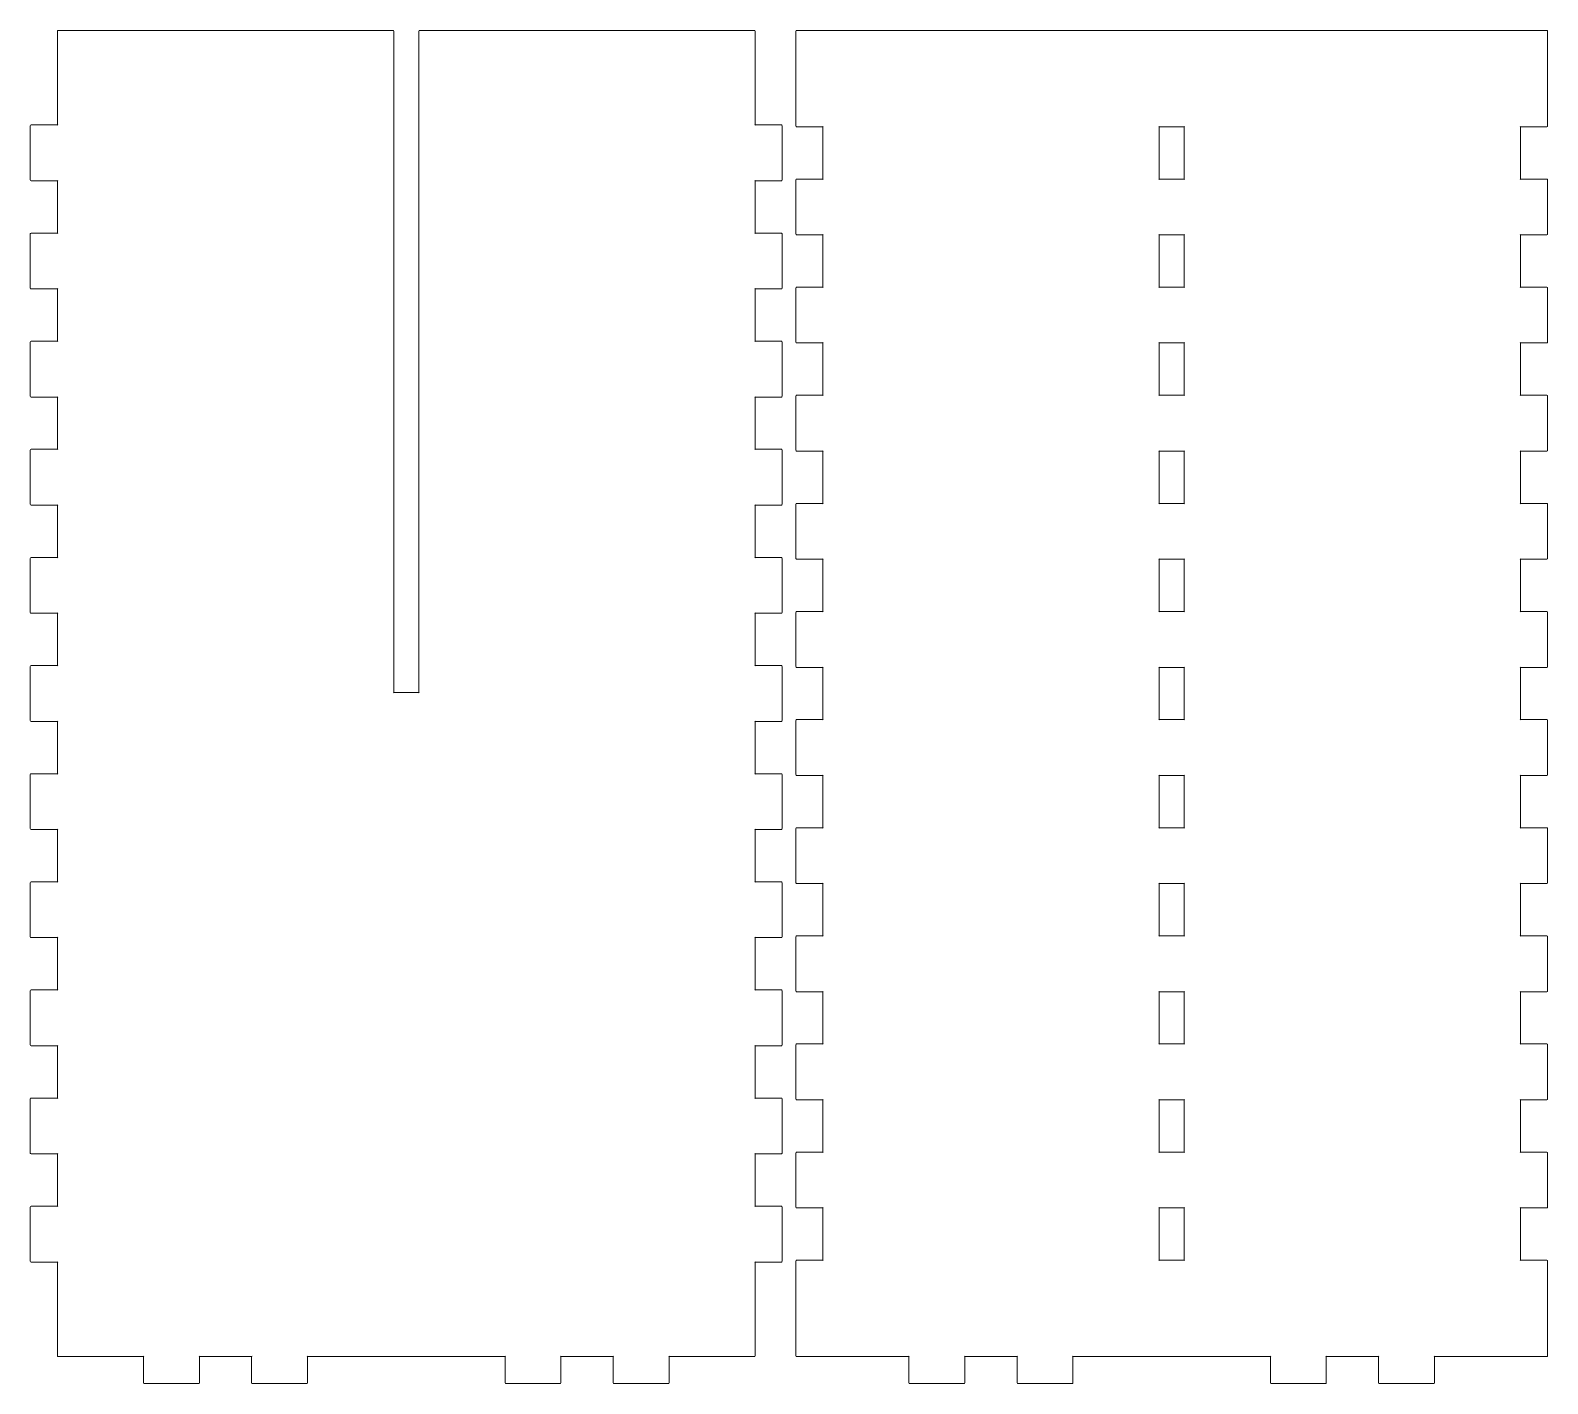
# Model space of a CAD drawing. Extents: x 28 to 2673, y 28 to 917.
# Drawn here: x 2195.6 to 2672.9, y 491.5 to 917.3 of the extents above; entities that cross this region are included whole.
import ezdxf

# ---------------------------------------------------------------- set-up
doc = ezdxf.new("R2010")
doc.units = 0
doc.header["$MEASUREMENT"] = 0
doc.layers.add('圖層 1', color=7, linetype='Continuous', lineweight=0)

# ---------------------------------------------------------------- blocks, each defined once
blk = doc.blocks.new('Block_2')
at = {"layer": '圖層 1', "color": 18, "lineweight": 20, "true_color": 0x000000}
blk.add_open_spline([(2445.17, 500.03), (2445.17, 500.03), (2471.99, 500.03), (2471.99, 500.03), (2472.27, 500.03), (2471.99, 500.31), (2471.99, 500.03), (2471.99, 500.03), (2471.99, 491.81), (2471.99, 491.81), (2471.99, 491.66), (2472.11, 491.53), (2472.27, 491.53), (2472.27, 491.53), (2489.28, 491.53), (2489.28, 491.53), (2489.44, 491.53), (2489.56, 491.66), (2489.56, 491.81), (2489.56, 491.81), (2489.56, 500.03), (2489.56, 500.03), (2489.56, 500.31), (2489.28, 500.03), (2489.56, 500.03), (2489.56, 500.03), (2506, 500.03), (2506, 500.03), (2506.29, 500.03), (2506.01, 500.31), (2506, 500.03), (2506, 500.03), (2506, 491.81), (2506, 491.81), (2506.01, 491.66), (2506.13, 491.53), (2506.29, 491.53), (2506.29, 491.53), (2523.3, 491.53), (2523.3, 491.53), (2523.45, 491.53), (2523.58, 491.66), (2523.58, 491.81), (2523.58, 491.81), (2523.58, 500.03), (2523.58, 500.03), (2523.58, 500.31), (2523.3, 500.03), (2523.58, 500.03), (2523.58, 500.03), (2550.4, 500.03), (2550.4, 500.03), (2550.4, 500.03), (2558.91, 500.03), (2558.91, 500.03), (2558.91, 500.03), (2585.73, 500.03), (2585.73, 500.03), (2586.01, 500.03), (2585.73, 500.31), (2585.73, 500.03), (2585.73, 500.03), (2585.73, 491.81), (2585.73, 491.81), (2585.73, 491.66), (2585.85, 491.53), (2586.01, 491.53), (2586.01, 491.53), (2603.02, 491.53), (2603.02, 491.53), (2603.18, 491.53), (2603.3, 491.66), (2603.3, 491.81), (2603.3, 491.81), (2603.3, 500.03), (2603.3, 500.03), (2603.3, 500.31), (2603.02, 500.03), (2603.3, 500.03), (2603.3, 500.03), (2619.75, 500.03), (2619.75, 500.03), (2620.03, 500.03), (2619.75, 500.31), (2619.75, 500.03), (2619.75, 500.03), (2619.75, 491.81), (2619.75, 491.81), (2619.75, 491.66), (2619.87, 491.53), (2620.03, 491.53), (2620.03, 491.53), (2637.04, 491.53), (2637.04, 491.53), (2637.19, 491.53), (2637.32, 491.66), (2637.32, 491.81), (2637.32, 491.81), (2637.32, 500.03), (2637.32, 500.03), (2637.32, 500.31), (2637.04, 500.03), (2637.32, 500.03), (2637.32, 500.03), (2664.14, 500.03), (2664.14, 500.03), (2664.14, 500.03), (2672.65, 500.03), (2672.65, 500.03), (2672.8, 500.03), (2672.93, 500.16), (2672.93, 500.31), (2672.93, 500.31), (2672.93, 530.08), (2672.93, 530.08), (2672.93, 530.23), (2672.8, 530.36), (2672.65, 530.36), (2672.65, 530.36), (2664.43, 530.36), (2664.43, 530.36), (2664.14, 530.36), (2664.43, 530.08), (2664.43, 530.36), (2664.43, 530.36), (2664.43, 546.8), (2664.43, 546.8), (2664.43, 547.09), (2664.14, 546.8), (2664.43, 546.8), (2664.43, 546.8), (2672.65, 546.8), (2672.65, 546.8), (2672.8, 546.8), (2672.93, 546.93), (2672.93, 547.09), (2672.93, 547.09), (2672.93, 564.09), (2672.93, 564.09), (2672.93, 564.25), (2672.8, 564.38), (2672.65, 564.38), (2672.65, 564.38), (2664.43, 564.38), (2664.43, 564.38), (2664.14, 564.38), (2664.43, 564.09), (2664.43, 564.38), (2664.43, 564.38), (2664.43, 580.82), (2664.43, 580.82), (2664.43, 581.1), (2664.14, 580.82), (2664.43, 580.82), (2664.43, 580.82), (2672.65, 580.82), (2672.65, 580.82), (2672.8, 580.82), (2672.93, 580.95), (2672.93, 581.1), (2672.93, 581.1), (2672.93, 598.11), (2672.93, 598.11), (2672.93, 598.27), (2672.8, 598.39), (2672.65, 598.39), (2672.65, 598.39), (2664.43, 598.39), (2664.43, 598.39), (2664.14, 598.39), (2664.43, 598.11), (2664.43, 598.39), (2664.43, 598.39), (2664.43, 614.83), (2664.43, 614.83), (2664.43, 615.12), (2664.14, 614.83), (2664.43, 614.83), (2664.43, 614.83), (2672.65, 614.83), (2672.65, 614.83), (2672.8, 614.83), (2672.93, 614.96), (2672.93, 615.12), (2672.93, 615.12), (2672.93, 632.13), (2672.93, 632.13), (2672.93, 632.28), (2672.8, 632.41), (2672.65, 632.41), (2672.65, 632.41), (2664.43, 632.41), (2664.43, 632.41), (2664.14, 632.41), (2664.43, 632.13), (2664.43, 632.41), (2664.43, 632.41), (2664.43, 648.85), (2664.43, 648.85), (2664.43, 649.13), (2664.14, 648.85), (2664.43, 648.85), (2664.43, 648.85), (2672.65, 648.85), (2672.65, 648.85), (2672.8, 648.85), (2672.93, 648.98), (2672.93, 649.13), (2672.93, 649.13), (2672.93, 666.14), (2672.93, 666.14), (2672.93, 666.3), (2672.8, 666.43), (2672.65, 666.43), (2672.65, 666.43), (2664.43, 666.43), (2664.43, 666.43), (2664.14, 666.43), (2664.43, 666.14), (2664.43, 666.43), (2664.43, 666.43), (2664.43, 682.87), (2664.43, 682.87), (2664.43, 683.15), (2664.14, 682.87), (2664.43, 682.87), (2664.43, 682.87), (2672.65, 682.87), (2672.65, 682.87), (2672.8, 682.87), (2672.93, 682.99), (2672.93, 683.15), (2672.93, 683.15), (2672.93, 700.16), (2672.93, 700.16), (2672.93, 700.31), (2672.8, 700.44), (2672.65, 700.44), (2672.65, 700.44), (2664.43, 700.44), (2664.43, 700.44), (2664.14, 700.44), (2664.43, 700.16), (2664.43, 700.44), (2664.43, 700.44), (2664.43, 716.88), (2664.43, 716.88), (2664.43, 717.17), (2664.14, 716.88), (2664.43, 716.88), (2664.43, 716.88), (2672.65, 716.88), (2672.65, 716.88), (2672.8, 716.88), (2672.93, 717.01), (2672.93, 717.17), (2672.93, 717.17), (2672.93, 734.17), (2672.93, 734.17), (2672.93, 734.33), (2672.8, 734.46), (2672.65, 734.46), (2672.65, 734.46), (2664.43, 734.46), (2664.43, 734.46), (2664.14, 734.46), (2664.43, 734.17), (2664.43, 734.46), (2664.43, 734.46), (2664.43, 750.9), (2664.43, 750.9), (2664.43, 751.18), (2664.14, 750.9), (2664.43, 750.9), (2664.43, 750.9), (2672.65, 750.9), (2672.65, 750.9), (2672.8, 750.9), (2672.93, 751.03), (2672.93, 751.18), (2672.93, 751.18), (2672.93, 768.19), (2672.93, 768.19), (2672.93, 768.34), (2672.8, 768.47), (2672.65, 768.47), (2672.65, 768.47), (2664.43, 768.47), (2664.43, 768.47), (2664.14, 768.47), (2664.43, 768.19), (2664.43, 768.47), (2664.43, 768.47), (2664.43, 784.91), (2664.43, 784.91), (2664.43, 785.2), (2664.14, 784.91), (2664.43, 784.91), (2664.43, 784.91), (2672.65, 784.91), (2672.65, 784.91), (2672.8, 784.91), (2672.93, 785.04), (2672.93, 785.2), (2672.93, 785.2), (2672.93, 802.2), (2672.93, 802.2), (2672.93, 802.36), (2672.8, 802.49), (2672.65, 802.49), (2672.65, 802.49), (2664.43, 802.49), (2664.43, 802.49), (2664.14, 802.49), (2664.43, 802.2), (2664.43, 802.49), (2664.43, 802.49), (2664.43, 818.93), (2664.43, 818.93), (2664.43, 819.21), (2664.14, 818.93), (2664.43, 818.93), (2664.43, 818.93), (2672.65, 818.93), (2672.65, 818.93), (2672.8, 818.93), (2672.93, 819.06), (2672.93, 819.21), (2672.93, 819.21), (2672.93, 836.22), (2672.93, 836.22), (2672.93, 836.38), (2672.8, 836.5), (2672.65, 836.5), (2672.65, 836.5), (2664.43, 836.5), (2664.43, 836.5), (2664.14, 836.5), (2664.43, 836.22), (2664.43, 836.5), (2664.43, 836.5), (2664.43, 852.94), (2664.43, 852.94), (2664.43, 853.23), (2664.14, 852.94), (2664.43, 852.94), (2664.43, 852.94), (2672.65, 852.94), (2672.65, 852.94), (2672.8, 852.94), (2672.93, 853.07), (2672.93, 853.23), (2672.93, 853.23), (2672.93, 870.24), (2672.93, 870.24), (2672.93, 870.39), (2672.8, 870.52), (2672.65, 870.52), (2672.65, 870.52), (2664.43, 870.52), (2664.43, 870.52), (2664.14, 870.52), (2664.43, 870.24), (2664.43, 870.52), (2664.43, 870.52), (2664.43, 886.96), (2664.43, 886.96), (2664.43, 887.24), (2664.14, 886.96), (2664.43, 886.96), (2664.43, 886.96), (2672.65, 886.96), (2672.65, 886.96), (2672.8, 886.96), (2672.93, 887.09), (2672.93, 887.24), (2672.93, 887.24), (2672.93, 917.01), (2672.93, 917.01), (2672.93, 917.16), (2672.8, 917.29), (2672.65, 917.29), (2672.65, 917.29), (2664.14, 917.29), (2664.14, 917.29), (2664.14, 917.29), (2558.91, 917.29), (2558.91, 917.29), (2558.91, 917.29), (2550.4, 917.29), (2550.4, 917.29), (2550.4, 917.29), (2445.17, 917.29), (2445.17, 917.29), (2445.17, 917.29), (2436.66, 917.29), (2436.66, 917.29), (2436.51, 917.29), (2436.38, 917.16), (2436.38, 917.01), (2436.38, 917.01), (2436.38, 887.24), (2436.38, 887.24), (2436.38, 887.09), (2436.51, 886.96), (2436.66, 886.96), (2436.66, 886.96), (2444.88, 886.96), (2444.88, 886.96), (2445.17, 886.96), (2444.88, 887.24), (2444.88, 886.96), (2444.88, 886.96), (2444.88, 870.52), (2444.88, 870.52), (2444.88, 870.24), (2445.17, 870.52), (2444.88, 870.52), (2444.88, 870.52), (2436.66, 870.52), (2436.66, 870.52), (2436.51, 870.52), (2436.38, 870.39), (2436.38, 870.24), (2436.38, 870.24), (2436.38, 853.23), (2436.38, 853.23), (2436.38, 853.07), (2436.51, 852.94), (2436.66, 852.94), (2436.66, 852.94), (2444.88, 852.94), (2444.88, 852.94), (2445.17, 852.94), (2444.88, 853.23), (2444.88, 852.94), (2444.88, 852.94), (2444.88, 836.5), (2444.88, 836.5), (2444.88, 836.22), (2445.17, 836.5), (2444.88, 836.5), (2444.88, 836.5), (2436.66, 836.5), (2436.66, 836.5), (2436.51, 836.5), (2436.38, 836.38), (2436.38, 836.22), (2436.38, 836.22), (2436.38, 819.21), (2436.38, 819.21), (2436.38, 819.06), (2436.51, 818.93), (2436.66, 818.93), (2436.66, 818.93), (2444.88, 818.93), (2444.88, 818.93), (2445.17, 818.93), (2444.88, 819.21), (2444.88, 818.93), (2444.88, 818.93), (2444.88, 802.49), (2444.88, 802.49), (2444.88, 802.2), (2445.17, 802.49), (2444.88, 802.49), (2444.88, 802.49), (2436.66, 802.49), (2436.66, 802.49), (2436.51, 802.49), (2436.38, 802.36), (2436.38, 802.2), (2436.38, 802.2), (2436.38, 785.2), (2436.38, 785.2), (2436.38, 785.04), (2436.51, 784.91), (2436.66, 784.91), (2436.66, 784.91), (2444.88, 784.91), (2444.88, 784.91), (2445.17, 784.91), (2444.88, 785.2), (2444.88, 784.91), (2444.88, 784.91), (2444.88, 768.47), (2444.88, 768.47), (2444.88, 768.19), (2445.17, 768.47), (2444.88, 768.47), (2444.88, 768.47), (2436.66, 768.47), (2436.66, 768.47), (2436.51, 768.47), (2436.38, 768.34), (2436.38, 768.19), (2436.38, 768.19), (2436.38, 751.18), (2436.38, 751.18), (2436.38, 751.03), (2436.51, 750.9), (2436.66, 750.9), (2436.66, 750.9), (2444.88, 750.9), (2444.88, 750.9), (2445.17, 750.9), (2444.88, 751.18), (2444.88, 750.9), (2444.88, 750.9), (2444.88, 734.46), (2444.88, 734.46), (2444.88, 734.17), (2445.17, 734.46), (2444.88, 734.46), (2444.88, 734.46), (2436.66, 734.46), (2436.66, 734.46), (2436.51, 734.46), (2436.38, 734.33), (2436.38, 734.17), (2436.38, 734.17), (2436.38, 717.17), (2436.38, 717.17), (2436.38, 717.01), (2436.51, 716.88), (2436.66, 716.88), (2436.66, 716.88), (2444.88, 716.88), (2444.88, 716.88), (2445.17, 716.88), (2444.88, 717.17), (2444.88, 716.88), (2444.88, 716.88), (2444.88, 700.44), (2444.88, 700.44), (2444.88, 700.16), (2445.17, 700.44), (2444.88, 700.44), (2444.88, 700.44), (2436.66, 700.44), (2436.66, 700.44), (2436.51, 700.44), (2436.38, 700.31), (2436.38, 700.16), (2436.38, 700.16), (2436.38, 683.15), (2436.38, 683.15), (2436.38, 682.99), (2436.51, 682.87), (2436.66, 682.87), (2436.66, 682.87), (2444.88, 682.87), (2444.88, 682.87), (2445.17, 682.87), (2444.88, 683.15), (2444.88, 682.87), (2444.88, 682.87), (2444.88, 666.43), (2444.88, 666.43), (2444.88, 666.14), (2445.17, 666.43), (2444.88, 666.43), (2444.88, 666.43), (2436.66, 666.43), (2436.66, 666.43), (2436.51, 666.43), (2436.38, 666.3), (2436.38, 666.14), (2436.38, 666.14), (2436.38, 649.13), (2436.38, 649.13), (2436.38, 648.98), (2436.51, 648.85), (2436.66, 648.85), (2436.66, 648.85), (2444.88, 648.85), (2444.88, 648.85), (2445.17, 648.85), (2444.88, 649.13), (2444.88, 648.85), (2444.88, 648.85), (2444.88, 632.41), (2444.88, 632.41), (2444.88, 632.13), (2445.17, 632.41), (2444.88, 632.41), (2444.88, 632.41), (2436.66, 632.41), (2436.66, 632.41), (2436.51, 632.41), (2436.38, 632.28), (2436.38, 632.13), (2436.38, 632.13), (2436.38, 615.12), (2436.38, 615.12), (2436.38, 614.96), (2436.51, 614.83), (2436.66, 614.83), (2436.66, 614.83), (2444.88, 614.83), (2444.88, 614.83), (2445.17, 614.83), (2444.88, 615.12), (2444.88, 614.83), (2444.88, 614.83), (2444.88, 598.39), (2444.88, 598.39), (2444.88, 598.11), (2445.17, 598.39), (2444.88, 598.39), (2444.88, 598.39), (2436.66, 598.39), (2436.66, 598.39), (2436.51, 598.39), (2436.38, 598.27), (2436.38, 598.11), (2436.38, 598.11), (2436.38, 581.1), (2436.38, 581.1), (2436.38, 580.95), (2436.51, 580.82), (2436.66, 580.82), (2436.66, 580.82), (2444.88, 580.82), (2444.88, 580.82), (2445.17, 580.82), (2444.88, 581.1), (2444.88, 580.82), (2444.88, 580.82), (2444.88, 564.38), (2444.88, 564.38), (2444.88, 564.09), (2445.17, 564.38), (2444.88, 564.38), (2444.88, 564.38), (2436.66, 564.38), (2436.66, 564.38), (2436.51, 564.38), (2436.38, 564.25), (2436.38, 564.09), (2436.38, 564.09), (2436.38, 547.09), (2436.38, 547.09), (2436.38, 546.93), (2436.51, 546.8), (2436.66, 546.8), (2436.66, 546.8), (2444.88, 546.8), (2444.88, 546.8), (2445.17, 546.8), (2444.88, 547.09), (2444.88, 546.8), (2444.88, 546.8), (2444.88, 530.36), (2444.88, 530.36), (2444.88, 530.08), (2445.17, 530.36), (2444.88, 530.36), (2444.88, 530.36), (2436.66, 530.36), (2436.66, 530.36), (2436.51, 530.36), (2436.38, 530.23), (2436.38, 530.08), (2436.38, 530.08), (2436.38, 500.31), (2436.38, 500.31), (2436.38, 500.16), (2436.51, 500.03), (2436.66, 500.03), (2436.66, 500.03), (2445.17, 500.03), (2445.17, 500.03)], degree=3, knots=[0, 0, 0, 0, 1, 1, 1, 2, 2, 2, 3, 3, 3, 4, 4, 4, 5, 5, 5, 6, 6, 6, 7, 7, 7, 8, 8, 8, 9, 9, 9, 10, 10, 10, 11, 11, 11, 12, 12, 12, 13, 13, 13, 14, 14, 14, 15, 15, 15, 16, 16, 16, 17, 17, 17, 18, 18, 18, 19, 19, 19, 20, 20, 20, 21, 21, 21, 22, 22, 22, 23, 23, 23, 24, 24, 24, 25, 25, 25, 26, 26, 26, 27, 27, 27, 28, 28, 28, 29, 29, 29, 30, 30, 30, 31, 31, 31, 32, 32, 32, 33, 33, 33, 34, 34, 34, 35, 35, 35, 36, 36, 36, 37, 37, 37, 38, 38, 38, 39, 39, 39, 40, 40, 40, 41, 41, 41, 42, 42, 42, 43, 43, 43, 44, 44, 44, 45, 45, 45, 46, 46, 46, 47, 47, 47, 48, 48, 48, 49, 49, 49, 50, 50, 50, 51, 51, 51, 52, 52, 52, 53, 53, 53, 54, 54, 54, 55, 55, 55, 56, 56, 56, 57, 57, 57, 58, 58, 58, 59, 59, 59, 60, 60, 60, 61, 61, 61, 62, 62, 62, 63, 63, 63, 64, 64, 64, 65, 65, 65, 66, 66, 66, 67, 67, 67, 68, 68, 68, 69, 69, 69, 70, 70, 70, 71, 71, 71, 72, 72, 72, 73, 73, 73, 74, 74, 74, 75, 75, 75, 76, 76, 76, 77, 77, 77, 78, 78, 78, 79, 79, 79, 80, 80, 80, 81, 81, 81, 82, 82, 82, 83, 83, 83, 84, 84, 84, 85, 85, 85, 86, 86, 86, 87, 87, 87, 88, 88, 88, 89, 89, 89, 90, 90, 90, 91, 91, 91, 92, 92, 92, 93, 93, 93, 94, 94, 94, 95, 95, 95, 96, 96, 96, 97, 97, 97, 98, 98, 98, 99, 99, 99, 100, 100, 100, 101, 101, 101, 102, 102, 102, 103, 103, 103, 104, 104, 104, 105, 105, 105, 106, 106, 106, 107, 107, 107, 108, 108, 108, 109, 109, 109, 110, 110, 110, 111, 111, 111, 112, 112, 112, 113, 113, 113, 114, 114, 114, 115, 115, 115, 116, 116, 116, 117, 117, 117, 118, 118, 118, 119, 119, 119, 120, 120, 120, 121, 121, 121, 122, 122, 122, 123, 123, 123, 124, 124, 124, 125, 125, 125, 126, 126, 126, 127, 127, 127, 128, 128, 128, 129, 129, 129, 130, 130, 130, 131, 131, 131, 132, 132, 132, 133, 133, 133, 134, 134, 134, 135, 135, 135, 136, 136, 136, 137, 137, 137, 138, 138, 138, 139, 139, 139, 140, 140, 140, 141, 141, 141, 142, 142, 142, 143, 143, 143, 144, 144, 144, 145, 145, 145, 146, 146, 146, 147, 147, 147, 148, 148, 148, 149, 149, 149, 150, 150, 150, 151, 151, 151, 152, 152, 152, 153, 153, 153, 154, 154, 154, 155, 155, 155, 156, 156, 156, 157, 157, 157, 158, 158, 158, 159, 159, 159, 160, 160, 160, 161, 161, 161, 162, 162, 162, 163, 163, 163, 164, 164, 164, 165, 165, 165, 166, 166, 166, 167, 167, 167, 168, 168, 168, 169, 169, 169, 170, 170, 170, 171, 171, 171, 172, 172, 172, 173, 173, 173, 174, 174, 174, 175, 175, 175, 176, 176, 176, 177, 177, 177, 178, 178, 178, 179, 179, 179, 180, 180, 180, 181, 181, 181, 182, 182, 182, 183, 183, 183, 184, 184, 184, 185, 185, 185, 186, 186, 186, 187, 187, 187, 188, 188, 188, 189, 189, 189, 190, 190, 190, 191, 191, 191, 192, 192, 192, 193, 193, 193, 194, 194, 194, 195, 195, 195, 196, 196, 196, 197, 197, 197, 198, 198, 198, 199, 199, 199, 200, 200, 200, 201, 201, 201, 202, 202, 202, 203, 203, 203, 204, 204, 204, 205, 205, 205, 206, 206, 206, 207, 207, 207, 208, 208, 208, 209, 209, 209, 210, 210, 210, 211, 211, 211, 212, 212, 212, 213, 213, 213, 214, 214, 214, 215, 215, 215, 216, 216, 216, 217, 217, 217, 218, 218, 218, 219, 219, 219, 220, 220, 220, 221, 221, 221, 222, 222, 222, 223, 223, 223, 224, 224, 224, 224], dxfattribs=at)
at = {"layer": '圖層 1', "color": 5, "lineweight": 20, "true_color": 0x0000ff}
for points in [[(2558.62, 878.74), (2558.62, 878.74), (2558.62, 870.52), (2558.62, 870.52), (2558.62, 870.24), (2558.91, 870.52), (2558.62, 870.52), (2558.62, 870.52), (2550.69, 870.52), (2550.69, 870.52), (2550.4, 870.52), (2550.69, 870.24), (2550.69, 870.52), (2550.69, 870.52), (2550.69, 886.96), (2550.69, 886.96), (2550.69, 887.24), (2550.4, 886.96), (2550.69, 886.96), (2550.69, 886.96), (2558.62, 886.96), (2558.62, 886.96), (2558.91, 886.96), (2558.62, 887.24), (2558.62, 886.96), (2558.62, 886.96), (2558.62, 878.74), (2558.62, 878.74)], [(2558.62, 844.72), (2558.62, 844.72), (2558.62, 836.5), (2558.62, 836.5), (2558.62, 836.22), (2558.91, 836.5), (2558.62, 836.5), (2558.62, 836.5), (2550.69, 836.5), (2550.69, 836.5), (2550.4, 836.5), (2550.69, 836.22), (2550.69, 836.5), (2550.69, 836.5), (2550.69, 852.94), (2550.69, 852.94), (2550.69, 853.23), (2550.4, 852.94), (2550.69, 852.94), (2550.69, 852.94), (2558.62, 852.94), (2558.62, 852.94), (2558.91, 852.94), (2558.62, 853.23), (2558.62, 852.94), (2558.62, 852.94), (2558.62, 844.72), (2558.62, 844.72)], [(2558.62, 810.71), (2558.62, 810.71), (2558.62, 802.49), (2558.62, 802.49), (2558.62, 802.2), (2558.91, 802.49), (2558.62, 802.49), (2558.62, 802.49), (2550.69, 802.49), (2550.69, 802.49), (2550.4, 802.49), (2550.69, 802.2), (2550.69, 802.49), (2550.69, 802.49), (2550.69, 818.93), (2550.69, 818.93), (2550.69, 819.21), (2550.4, 818.93), (2550.69, 818.93), (2550.69, 818.93), (2558.62, 818.93), (2558.62, 818.93), (2558.91, 818.93), (2558.62, 819.21), (2558.62, 818.93), (2558.62, 818.93), (2558.62, 810.71), (2558.62, 810.71)], [(2558.62, 776.69), (2558.62, 776.69), (2558.62, 768.47), (2558.62, 768.47), (2558.62, 768.19), (2558.91, 768.47), (2558.62, 768.47), (2558.62, 768.47), (2550.69, 768.47), (2550.69, 768.47), (2550.4, 768.47), (2550.69, 768.19), (2550.69, 768.47), (2550.69, 768.47), (2550.69, 784.91), (2550.69, 784.91), (2550.69, 785.2), (2550.4, 784.91), (2550.69, 784.91), (2550.69, 784.91), (2558.62, 784.91), (2558.62, 784.91), (2558.91, 784.91), (2558.62, 785.2), (2558.62, 784.91), (2558.62, 784.91), (2558.62, 776.69), (2558.62, 776.69)], [(2558.62, 742.68), (2558.62, 742.68), (2558.62, 734.46), (2558.62, 734.46), (2558.62, 734.17), (2558.91, 734.46), (2558.62, 734.46), (2558.62, 734.46), (2550.69, 734.46), (2550.69, 734.46), (2550.4, 734.46), (2550.69, 734.17), (2550.69, 734.46), (2550.69, 734.46), (2550.69, 750.9), (2550.69, 750.9), (2550.69, 751.18), (2550.4, 750.9), (2550.69, 750.9), (2550.69, 750.9), (2558.62, 750.9), (2558.62, 750.9), (2558.91, 750.9), (2558.62, 751.18), (2558.62, 750.9), (2558.62, 750.9), (2558.62, 742.68), (2558.62, 742.68)], [(2558.62, 708.66), (2558.62, 708.66), (2558.62, 700.44), (2558.62, 700.44), (2558.62, 700.16), (2558.91, 700.44), (2558.62, 700.44), (2558.62, 700.44), (2550.69, 700.44), (2550.69, 700.44), (2550.4, 700.44), (2550.69, 700.16), (2550.69, 700.44), (2550.69, 700.44), (2550.69, 716.88), (2550.69, 716.88), (2550.69, 717.17), (2550.4, 716.88), (2550.69, 716.88), (2550.69, 716.88), (2558.62, 716.88), (2558.62, 716.88), (2558.91, 716.88), (2558.62, 717.17), (2558.62, 716.88), (2558.62, 716.88), (2558.62, 708.66), (2558.62, 708.66)], [(2558.62, 674.65), (2558.62, 674.65), (2558.62, 666.43), (2558.62, 666.43), (2558.62, 666.14), (2558.91, 666.43), (2558.62, 666.43), (2558.62, 666.43), (2550.69, 666.43), (2550.69, 666.43), (2550.4, 666.43), (2550.69, 666.14), (2550.69, 666.43), (2550.69, 666.43), (2550.69, 682.87), (2550.69, 682.87), (2550.69, 683.15), (2550.4, 682.87), (2550.69, 682.87), (2550.69, 682.87), (2558.62, 682.87), (2558.62, 682.87), (2558.91, 682.87), (2558.62, 683.15), (2558.62, 682.87), (2558.62, 682.87), (2558.62, 674.65), (2558.62, 674.65)], [(2558.62, 640.63), (2558.62, 640.63), (2558.62, 632.41), (2558.62, 632.41), (2558.62, 632.13), (2558.91, 632.41), (2558.62, 632.41), (2558.62, 632.41), (2550.69, 632.41), (2550.69, 632.41), (2550.4, 632.41), (2550.69, 632.13), (2550.69, 632.41), (2550.69, 632.41), (2550.69, 648.85), (2550.69, 648.85), (2550.69, 649.13), (2550.4, 648.85), (2550.69, 648.85), (2550.69, 648.85), (2558.62, 648.85), (2558.62, 648.85), (2558.91, 648.85), (2558.62, 649.13), (2558.62, 648.85), (2558.62, 648.85), (2558.62, 640.63), (2558.62, 640.63)], [(2558.62, 606.61), (2558.62, 606.61), (2558.62, 598.39), (2558.62, 598.39), (2558.62, 598.11), (2558.91, 598.39), (2558.62, 598.39), (2558.62, 598.39), (2550.69, 598.39), (2550.69, 598.39), (2550.4, 598.39), (2550.69, 598.11), (2550.69, 598.39), (2550.69, 598.39), (2550.69, 614.83), (2550.69, 614.83), (2550.69, 615.12), (2550.4, 614.83), (2550.69, 614.83), (2550.69, 614.83), (2558.62, 614.83), (2558.62, 614.83), (2558.91, 614.83), (2558.62, 615.12), (2558.62, 614.83), (2558.62, 614.83), (2558.62, 606.61), (2558.62, 606.61)], [(2558.62, 572.6), (2558.62, 572.6), (2558.62, 564.38), (2558.62, 564.38), (2558.62, 564.09), (2558.91, 564.38), (2558.62, 564.38), (2558.62, 564.38), (2550.69, 564.38), (2550.69, 564.38), (2550.4, 564.38), (2550.69, 564.09), (2550.69, 564.38), (2550.69, 564.38), (2550.69, 580.82), (2550.69, 580.82), (2550.69, 581.1), (2550.4, 580.82), (2550.69, 580.82), (2550.69, 580.82), (2558.62, 580.82), (2558.62, 580.82), (2558.91, 580.82), (2558.62, 581.1), (2558.62, 580.82), (2558.62, 580.82), (2558.62, 572.6), (2558.62, 572.6)], [(2558.62, 538.58), (2558.62, 538.58), (2558.62, 530.36), (2558.62, 530.36), (2558.62, 530.08), (2558.91, 530.36), (2558.62, 530.36), (2558.62, 530.36), (2550.69, 530.36), (2550.69, 530.36), (2550.4, 530.36), (2550.69, 530.08), (2550.69, 530.36), (2550.69, 530.36), (2550.69, 546.8), (2550.69, 546.8), (2550.69, 547.09), (2550.4, 546.8), (2550.69, 546.8), (2550.69, 546.8), (2558.62, 546.8), (2558.62, 546.8), (2558.91, 546.8), (2558.62, 547.09), (2558.62, 546.8), (2558.62, 546.8), (2558.62, 538.58), (2558.62, 538.58)]]:
    blk.add_open_spline(points, degree=3, knots=[0, 0, 0, 0, 1, 1, 1, 2, 2, 2, 3, 3, 3, 4, 4, 4, 5, 5, 5, 6, 6, 6, 7, 7, 7, 8, 8, 8, 9, 9, 9, 9], dxfattribs=at)

msp = doc.modelspace()

# ---------------------------------------------------------------- linework, layer by layer
at = {"layer": '圖層 1', "color": 18, "lineweight": 20, "true_color": 0x000000}
msp.add_open_spline([(2204.36, 500.03), (2204.36, 500.03), (2231.18, 500.03), (2231.18, 500.03), (2231.47, 500.03), (2231.19, 500.31), (2231.18, 500.03), (2231.18, 500.03), (2231.18, 491.81), (2231.18, 491.81), (2231.19, 491.66), (2231.31, 491.53), (2231.47, 491.53), (2231.47, 491.53), (2248.48, 491.53), (2248.48, 491.53), (2248.63, 491.53), (2248.76, 491.66), (2248.76, 491.81), (2248.76, 491.81), (2248.76, 500.03), (2248.76, 500.03), (2248.76, 500.31), (2248.48, 500.03), (2248.76, 500.03), (2248.76, 500.03), (2265.2, 500.03), (2265.2, 500.03), (2265.49, 500.03), (2265.2, 500.31), (2265.2, 500.03), (2265.2, 500.03), (2265.2, 491.81), (2265.2, 491.81), (2265.2, 491.66), (2265.33, 491.53), (2265.49, 491.53), (2265.49, 491.53), (2282.49, 491.53), (2282.49, 491.53), (2282.65, 491.53), (2282.78, 491.66), (2282.78, 491.81), (2282.78, 491.81), (2282.78, 500.03), (2282.78, 500.03), (2282.78, 500.31), (2282.49, 500.03), (2282.77, 500.03), (2282.77, 500.03), (2309.6, 500.03), (2309.6, 500.03), (2309.6, 500.03), (2318.1, 500.03), (2318.1, 500.03), (2318.1, 500.03), (2344.92, 500.03), (2344.92, 500.03), (2345.21, 500.03), (2344.93, 500.31), (2344.92, 500.03), (2344.92, 500.03), (2344.92, 491.81), (2344.92, 491.81), (2344.93, 491.66), (2345.05, 491.53), (2345.21, 491.53), (2345.21, 491.53), (2362.22, 491.53), (2362.22, 491.53), (2362.37, 491.53), (2362.5, 491.66), (2362.5, 491.81), (2362.5, 491.81), (2362.5, 500.03), (2362.5, 500.03), (2362.5, 500.31), (2362.22, 500.03), (2362.5, 500.03), (2362.5, 500.03), (2378.94, 500.03), (2378.94, 500.03), (2379.23, 500.03), (2378.94, 500.31), (2378.94, 500.03), (2378.94, 500.03), (2378.94, 491.81), (2378.94, 491.81), (2378.94, 491.66), (2379.07, 491.53), (2379.23, 491.53), (2379.23, 491.53), (2396.23, 491.53), (2396.23, 491.53), (2396.39, 491.53), (2396.52, 491.66), (2396.52, 491.81), (2396.52, 491.81), (2396.52, 500.03), (2396.52, 500.03), (2396.52, 500.31), (2396.23, 500.03), (2396.52, 500.03), (2396.52, 500.03), (2423.34, 500.03), (2423.34, 500.03), (2423.49, 500.03), (2423.62, 500.16), (2423.62, 500.31), (2423.62, 500.31), (2423.62, 529.8), (2423.62, 529.8), (2423.62, 530.08), (2423.34, 529.8), (2423.62, 529.8), (2423.62, 529.8), (2431.84, 529.8), (2431.84, 529.8), (2432, 529.8), (2432.13, 529.92), (2432.13, 530.08), (2432.13, 530.08), (2432.13, 547.09), (2432.13, 547.09), (2432.13, 547.24), (2432, 547.37), (2431.84, 547.37), (2431.84, 547.37), (2423.62, 547.37), (2423.62, 547.37), (2423.34, 547.37), (2423.62, 547.09), (2423.62, 547.37), (2423.62, 547.37), (2423.62, 563.81), (2423.62, 563.81), (2423.62, 564.09), (2423.34, 563.81), (2423.62, 563.81), (2423.62, 563.81), (2431.84, 563.81), (2431.84, 563.81), (2432, 563.81), (2432.13, 563.94), (2432.13, 564.09), (2432.13, 564.09), (2432.13, 581.1), (2432.13, 581.1), (2432.13, 581.26), (2432, 581.39), (2431.84, 581.39), (2431.84, 581.39), (2423.62, 581.39), (2423.62, 581.39), (2423.34, 581.39), (2423.62, 581.1), (2423.62, 581.39), (2423.62, 581.39), (2423.62, 597.83), (2423.62, 597.83), (2423.62, 598.11), (2423.34, 597.83), (2423.62, 597.83), (2423.62, 597.83), (2431.84, 597.83), (2431.84, 597.83), (2432, 597.83), (2432.13, 597.95), (2432.13, 598.11), (2432.13, 598.11), (2432.13, 615.12), (2432.13, 615.12), (2432.13, 615.27), (2432, 615.4), (2431.84, 615.4), (2431.84, 615.4), (2423.62, 615.4), (2423.62, 615.4), (2423.34, 615.4), (2423.62, 615.12), (2423.62, 615.4), (2423.62, 615.4), (2423.62, 631.84), (2423.62, 631.84), (2423.62, 632.13), (2423.34, 631.84), (2423.62, 631.84), (2423.62, 631.84), (2431.84, 631.84), (2431.84, 631.84), (2432, 631.84), (2432.13, 631.97), (2432.13, 632.13), (2432.13, 632.13), (2432.13, 649.13), (2432.13, 649.13), (2432.13, 649.29), (2432, 649.42), (2431.84, 649.42), (2431.84, 649.42), (2423.62, 649.42), (2423.62, 649.42), (2423.34, 649.42), (2423.62, 649.13), (2423.62, 649.42), (2423.62, 649.42), (2423.62, 665.86), (2423.62, 665.86), (2423.62, 666.14), (2423.34, 665.86), (2423.62, 665.86), (2423.62, 665.86), (2431.84, 665.86), (2431.84, 665.86), (2432, 665.86), (2432.13, 665.99), (2432.13, 666.14), (2432.13, 666.14), (2432.13, 683.15), (2432.13, 683.15), (2432.13, 683.31), (2432, 683.43), (2431.84, 683.43), (2431.84, 683.43), (2423.62, 683.43), (2423.62, 683.43), (2423.34, 683.43), (2423.62, 683.15), (2423.62, 683.43), (2423.62, 683.43), (2423.62, 699.87), (2423.62, 699.87), (2423.62, 700.16), (2423.34, 699.87), (2423.62, 699.87), (2423.62, 699.87), (2431.84, 699.87), (2431.84, 699.87), (2432, 699.87), (2432.13, 700), (2432.13, 700.16), (2432.13, 700.16), (2432.13, 717.17), (2432.13, 717.17), (2432.13, 717.32), (2432, 717.45), (2431.84, 717.45), (2431.84, 717.45), (2423.62, 717.45), (2423.62, 717.45), (2423.34, 717.45), (2423.62, 717.17), (2423.62, 717.45), (2423.62, 717.45), (2423.62, 733.89), (2423.62, 733.89), (2423.62, 734.17), (2423.34, 733.89), (2423.62, 733.89), (2423.62, 733.89), (2431.84, 733.89), (2431.84, 733.89), (2432, 733.89), (2432.13, 734.02), (2432.13, 734.17), (2432.13, 734.17), (2432.13, 751.18), (2432.13, 751.18), (2432.13, 751.34), (2432, 751.46), (2431.84, 751.46), (2431.84, 751.46), (2423.62, 751.46), (2423.62, 751.46), (2423.34, 751.46), (2423.62, 751.18), (2423.62, 751.46), (2423.62, 751.46), (2423.62, 767.91), (2423.62, 767.91), (2423.62, 768.19), (2423.34, 767.91), (2423.62, 767.91), (2423.62, 767.91), (2431.84, 767.91), (2431.84, 767.91), (2432, 767.91), (2432.13, 768.03), (2432.13, 768.19), (2432.13, 768.19), (2432.13, 785.2), (2432.13, 785.2), (2432.13, 785.35), (2432, 785.48), (2431.84, 785.48), (2431.84, 785.48), (2423.62, 785.48), (2423.62, 785.48), (2423.34, 785.48), (2423.62, 785.2), (2423.62, 785.48), (2423.62, 785.48), (2423.62, 801.92), (2423.62, 801.92), (2423.62, 802.2), (2423.34, 801.92), (2423.62, 801.92), (2423.62, 801.92), (2431.84, 801.92), (2431.84, 801.92), (2432, 801.92), (2432.13, 802.05), (2432.13, 802.2), (2432.13, 802.2), (2432.13, 819.21), (2432.13, 819.21), (2432.13, 819.37), (2432, 819.5), (2431.84, 819.5), (2431.84, 819.5), (2423.62, 819.5), (2423.62, 819.5), (2423.34, 819.5), (2423.62, 819.21), (2423.62, 819.5), (2423.62, 819.5), (2423.62, 835.94), (2423.62, 835.94), (2423.62, 836.22), (2423.34, 835.94), (2423.62, 835.94), (2423.62, 835.94), (2431.84, 835.94), (2431.84, 835.94), (2432, 835.94), (2432.13, 836.06), (2432.13, 836.22), (2432.13, 836.22), (2432.13, 853.23), (2432.13, 853.23), (2432.13, 853.38), (2432, 853.51), (2431.84, 853.51), (2431.84, 853.51), (2423.62, 853.51), (2423.62, 853.51), (2423.34, 853.51), (2423.62, 853.23), (2423.62, 853.51), (2423.62, 853.51), (2423.62, 869.95), (2423.62, 869.95), (2423.62, 870.24), (2423.34, 869.95), (2423.62, 869.95), (2423.62, 869.95), (2431.84, 869.95), (2431.84, 869.95), (2432, 869.95), (2432.13, 870.08), (2432.13, 870.24), (2432.13, 870.24), (2432.13, 887.24), (2432.13, 887.24), (2432.13, 887.4), (2432, 887.53), (2431.84, 887.53), (2431.84, 887.53), (2423.62, 887.53), (2423.62, 887.53), (2423.34, 887.53), (2423.62, 887.24), (2423.62, 887.53), (2423.62, 887.53), (2423.62, 917.01), (2423.62, 917.01), (2423.62, 917.16), (2423.49, 917.29), (2423.34, 917.29), (2423.34, 917.29), (2318.1, 917.29), (2318.1, 917.29), (2317.95, 917.29), (2317.82, 917.16), (2317.82, 917.01), (2317.82, 917.01), (2317.82, 708.94), (2317.82, 708.94), (2317.82, 708.66), (2318.1, 708.94), (2317.82, 708.94), (2317.82, 708.94), (2309.88, 708.94), (2309.88, 708.94), (2309.6, 708.94), (2309.88, 708.66), (2309.88, 708.94), (2309.88, 708.94), (2309.88, 917.01), (2309.88, 917.01), (2309.88, 917.16), (2309.75, 917.29), (2309.6, 917.29), (2309.6, 917.29), (2204.36, 917.29), (2204.36, 917.29), (2204.21, 917.29), (2204.08, 917.16), (2204.08, 917.01), (2204.08, 917.01), (2204.08, 887.53), (2204.08, 887.53), (2204.08, 887.24), (2204.36, 887.53), (2204.08, 887.53), (2204.08, 887.53), (2195.86, 887.53), (2195.86, 887.53), (2195.7, 887.53), (2195.57, 887.4), (2195.57, 887.24), (2195.57, 887.24), (2195.57, 870.24), (2195.57, 870.24), (2195.57, 870.08), (2195.7, 869.95), (2195.86, 869.95), (2195.86, 869.95), (2204.08, 869.95), (2204.08, 869.95), (2204.36, 869.95), (2204.08, 870.24), (2204.08, 869.95), (2204.08, 869.95), (2204.08, 853.51), (2204.08, 853.51), (2204.08, 853.23), (2204.36, 853.51), (2204.08, 853.51), (2204.08, 853.51), (2195.86, 853.51), (2195.86, 853.51), (2195.7, 853.51), (2195.57, 853.38), (2195.57, 853.23), (2195.57, 853.23), (2195.57, 836.22), (2195.57, 836.22), (2195.57, 836.06), (2195.7, 835.94), (2195.86, 835.94), (2195.86, 835.94), (2204.08, 835.94), (2204.08, 835.94), (2204.36, 835.94), (2204.08, 836.22), (2204.08, 835.94), (2204.08, 835.94), (2204.08, 819.5), (2204.08, 819.5), (2204.08, 819.21), (2204.36, 819.5), (2204.08, 819.5), (2204.08, 819.5), (2195.86, 819.5), (2195.86, 819.5), (2195.7, 819.5), (2195.57, 819.37), (2195.57, 819.21), (2195.57, 819.21), (2195.57, 802.2), (2195.57, 802.2), (2195.57, 802.05), (2195.7, 801.92), (2195.86, 801.92), (2195.86, 801.92), (2204.08, 801.92), (2204.08, 801.92), (2204.36, 801.92), (2204.08, 802.2), (2204.08, 801.92), (2204.08, 801.92), (2204.08, 785.48), (2204.08, 785.48), (2204.08, 785.2), (2204.36, 785.48), (2204.08, 785.48), (2204.08, 785.48), (2195.86, 785.48), (2195.86, 785.48), (2195.7, 785.48), (2195.57, 785.35), (2195.57, 785.2), (2195.57, 785.2), (2195.57, 768.19), (2195.57, 768.19), (2195.57, 768.03), (2195.7, 767.91), (2195.86, 767.91), (2195.86, 767.91), (2204.08, 767.91), (2204.08, 767.91), (2204.36, 767.91), (2204.08, 768.19), (2204.08, 767.91), (2204.08, 767.91), (2204.08, 751.46), (2204.08, 751.46), (2204.08, 751.18), (2204.36, 751.46), (2204.08, 751.46), (2204.08, 751.46), (2195.86, 751.46), (2195.86, 751.46), (2195.7, 751.46), (2195.57, 751.34), (2195.57, 751.18), (2195.57, 751.18), (2195.57, 734.17), (2195.57, 734.17), (2195.57, 734.02), (2195.7, 733.89), (2195.86, 733.89), (2195.86, 733.89), (2204.08, 733.89), (2204.08, 733.89), (2204.36, 733.89), (2204.08, 734.17), (2204.08, 733.89), (2204.08, 733.89), (2204.08, 717.45), (2204.08, 717.45), (2204.08, 717.17), (2204.36, 717.45), (2204.08, 717.45), (2204.08, 717.45), (2195.86, 717.45), (2195.86, 717.45), (2195.7, 717.45), (2195.57, 717.32), (2195.57, 717.17), (2195.57, 717.17), (2195.57, 700.16), (2195.57, 700.16), (2195.57, 700), (2195.7, 699.87), (2195.86, 699.87), (2195.86, 699.87), (2204.08, 699.87), (2204.08, 699.87), (2204.36, 699.87), (2204.08, 700.16), (2204.08, 699.87), (2204.08, 699.87), (2204.08, 683.43), (2204.08, 683.43), (2204.08, 683.15), (2204.36, 683.43), (2204.08, 683.43), (2204.08, 683.43), (2195.86, 683.43), (2195.86, 683.43), (2195.7, 683.43), (2195.57, 683.31), (2195.57, 683.15), (2195.57, 683.15), (2195.57, 666.14), (2195.57, 666.14), (2195.57, 665.99), (2195.7, 665.86), (2195.86, 665.86), (2195.86, 665.86), (2204.08, 665.86), (2204.08, 665.86), (2204.36, 665.86), (2204.08, 666.14), (2204.08, 665.86), (2204.08, 665.86), (2204.08, 649.42), (2204.08, 649.42), (2204.08, 649.13), (2204.36, 649.42), (2204.08, 649.42), (2204.08, 649.42), (2195.86, 649.42), (2195.86, 649.42), (2195.7, 649.42), (2195.57, 649.29), (2195.57, 649.13), (2195.57, 649.13), (2195.57, 632.13), (2195.57, 632.13), (2195.57, 631.97), (2195.7, 631.84), (2195.86, 631.84), (2195.86, 631.84), (2204.08, 631.84), (2204.08, 631.84), (2204.36, 631.84), (2204.08, 632.13), (2204.08, 631.84), (2204.08, 631.84), (2204.08, 615.4), (2204.08, 615.4), (2204.08, 615.12), (2204.36, 615.4), (2204.08, 615.4), (2204.08, 615.4), (2195.86, 615.4), (2195.86, 615.4), (2195.7, 615.4), (2195.57, 615.27), (2195.57, 615.12), (2195.57, 615.12), (2195.57, 598.11), (2195.57, 598.11), (2195.57, 597.95), (2195.7, 597.83), (2195.86, 597.83), (2195.86, 597.83), (2204.08, 597.83), (2204.08, 597.83), (2204.36, 597.83), (2204.08, 598.11), (2204.08, 597.83), (2204.08, 597.83), (2204.08, 581.39), (2204.08, 581.39), (2204.08, 581.1), (2204.36, 581.39), (2204.08, 581.39), (2204.08, 581.39), (2195.86, 581.39), (2195.86, 581.39), (2195.7, 581.39), (2195.57, 581.26), (2195.57, 581.1), (2195.57, 581.1), (2195.57, 564.09), (2195.57, 564.09), (2195.57, 563.94), (2195.7, 563.81), (2195.86, 563.81), (2195.86, 563.81), (2204.08, 563.81), (2204.08, 563.81), (2204.36, 563.81), (2204.08, 564.09), (2204.08, 563.81), (2204.08, 563.81), (2204.08, 547.37), (2204.08, 547.37), (2204.08, 547.09), (2204.36, 547.37), (2204.08, 547.37), (2204.08, 547.37), (2195.86, 547.37), (2195.86, 547.37), (2195.7, 547.37), (2195.57, 547.24), (2195.57, 547.09), (2195.57, 547.09), (2195.57, 530.08), (2195.57, 530.08), (2195.57, 529.92), (2195.7, 529.8), (2195.86, 529.8), (2195.86, 529.8), (2204.08, 529.8), (2204.08, 529.8), (2204.36, 529.8), (2204.08, 530.08), (2204.08, 529.8), (2204.08, 529.8), (2204.08, 500.31), (2204.08, 500.31), (2204.08, 500.16), (2204.21, 500.03), (2204.36, 500.03)], degree=3, knots=[0, 0, 0, 0, 1, 1, 1, 2, 2, 2, 3, 3, 3, 4, 4, 4, 5, 5, 5, 6, 6, 6, 7, 7, 7, 8, 8, 8, 9, 9, 9, 10, 10, 10, 11, 11, 11, 12, 12, 12, 13, 13, 13, 14, 14, 14, 15, 15, 15, 16, 16, 16, 17, 17, 17, 18, 18, 18, 19, 19, 19, 20, 20, 20, 21, 21, 21, 22, 22, 22, 23, 23, 23, 24, 24, 24, 25, 25, 25, 26, 26, 26, 27, 27, 27, 28, 28, 28, 29, 29, 29, 30, 30, 30, 31, 31, 31, 32, 32, 32, 33, 33, 33, 34, 34, 34, 35, 35, 35, 36, 36, 36, 37, 37, 37, 38, 38, 38, 39, 39, 39, 40, 40, 40, 41, 41, 41, 42, 42, 42, 43, 43, 43, 44, 44, 44, 45, 45, 45, 46, 46, 46, 47, 47, 47, 48, 48, 48, 49, 49, 49, 50, 50, 50, 51, 51, 51, 52, 52, 52, 53, 53, 53, 54, 54, 54, 55, 55, 55, 56, 56, 56, 57, 57, 57, 58, 58, 58, 59, 59, 59, 60, 60, 60, 61, 61, 61, 62, 62, 62, 63, 63, 63, 64, 64, 64, 65, 65, 65, 66, 66, 66, 67, 67, 67, 68, 68, 68, 69, 69, 69, 70, 70, 70, 71, 71, 71, 72, 72, 72, 73, 73, 73, 74, 74, 74, 75, 75, 75, 76, 76, 76, 77, 77, 77, 78, 78, 78, 79, 79, 79, 80, 80, 80, 81, 81, 81, 82, 82, 82, 83, 83, 83, 84, 84, 84, 85, 85, 85, 86, 86, 86, 87, 87, 87, 88, 88, 88, 89, 89, 89, 90, 90, 90, 91, 91, 91, 92, 92, 92, 93, 93, 93, 94, 94, 94, 95, 95, 95, 96, 96, 96, 97, 97, 97, 98, 98, 98, 99, 99, 99, 100, 100, 100, 101, 101, 101, 102, 102, 102, 103, 103, 103, 104, 104, 104, 105, 105, 105, 106, 106, 106, 107, 107, 107, 108, 108, 108, 109, 109, 109, 110, 110, 110, 111, 111, 111, 112, 112, 112, 113, 113, 113, 114, 114, 114, 115, 115, 115, 116, 116, 116, 117, 117, 117, 118, 118, 118, 119, 119, 119, 120, 120, 120, 121, 121, 121, 122, 122, 122, 123, 123, 123, 124, 124, 124, 125, 125, 125, 126, 126, 126, 127, 127, 127, 128, 128, 128, 129, 129, 129, 130, 130, 130, 131, 131, 131, 132, 132, 132, 133, 133, 133, 134, 134, 134, 135, 135, 135, 136, 136, 136, 137, 137, 137, 138, 138, 138, 139, 139, 139, 140, 140, 140, 141, 141, 141, 142, 142, 142, 143, 143, 143, 144, 144, 144, 145, 145, 145, 146, 146, 146, 147, 147, 147, 148, 148, 148, 149, 149, 149, 150, 150, 150, 151, 151, 151, 152, 152, 152, 153, 153, 153, 154, 154, 154, 155, 155, 155, 156, 156, 156, 157, 157, 157, 158, 158, 158, 159, 159, 159, 160, 160, 160, 161, 161, 161, 162, 162, 162, 163, 163, 163, 164, 164, 164, 165, 165, 165, 166, 166, 166, 167, 167, 167, 168, 168, 168, 169, 169, 169, 170, 170, 170, 171, 171, 171, 172, 172, 172, 173, 173, 173, 174, 174, 174, 175, 175, 175, 176, 176, 176, 177, 177, 177, 178, 178, 178, 179, 179, 179, 180, 180, 180, 181, 181, 181, 182, 182, 182, 183, 183, 183, 184, 184, 184, 185, 185, 185, 186, 186, 186, 187, 187, 187, 188, 188, 188, 189, 189, 189, 190, 190, 190, 191, 191, 191, 192, 192, 192, 193, 193, 193, 194, 194, 194, 195, 195, 195, 196, 196, 196, 197, 197, 197, 198, 198, 198, 199, 199, 199, 200, 200, 200, 201, 201, 201, 202, 202, 202, 203, 203, 203, 204, 204, 204, 205, 205, 205, 206, 206, 206, 207, 207, 207, 208, 208, 208, 209, 209, 209, 210, 210, 210, 211, 211, 211, 212, 212, 212, 213, 213, 213, 214, 214, 214, 215, 215, 215, 216, 216, 216, 217, 217, 217, 218, 218, 218, 219, 219, 219, 220, 220, 220, 221, 221, 221, 222, 222, 222, 223, 223, 223, 224, 224, 224, 225, 225, 225, 226, 226, 226, 226], dxfattribs=at)

# ---------------------------------------------------------------- block references
at = {"layer": '圖層 1'}
msp.add_blockref('Block_2', (0, 0), dxfattribs=at)

doc.saveas('drawing.dxf')
